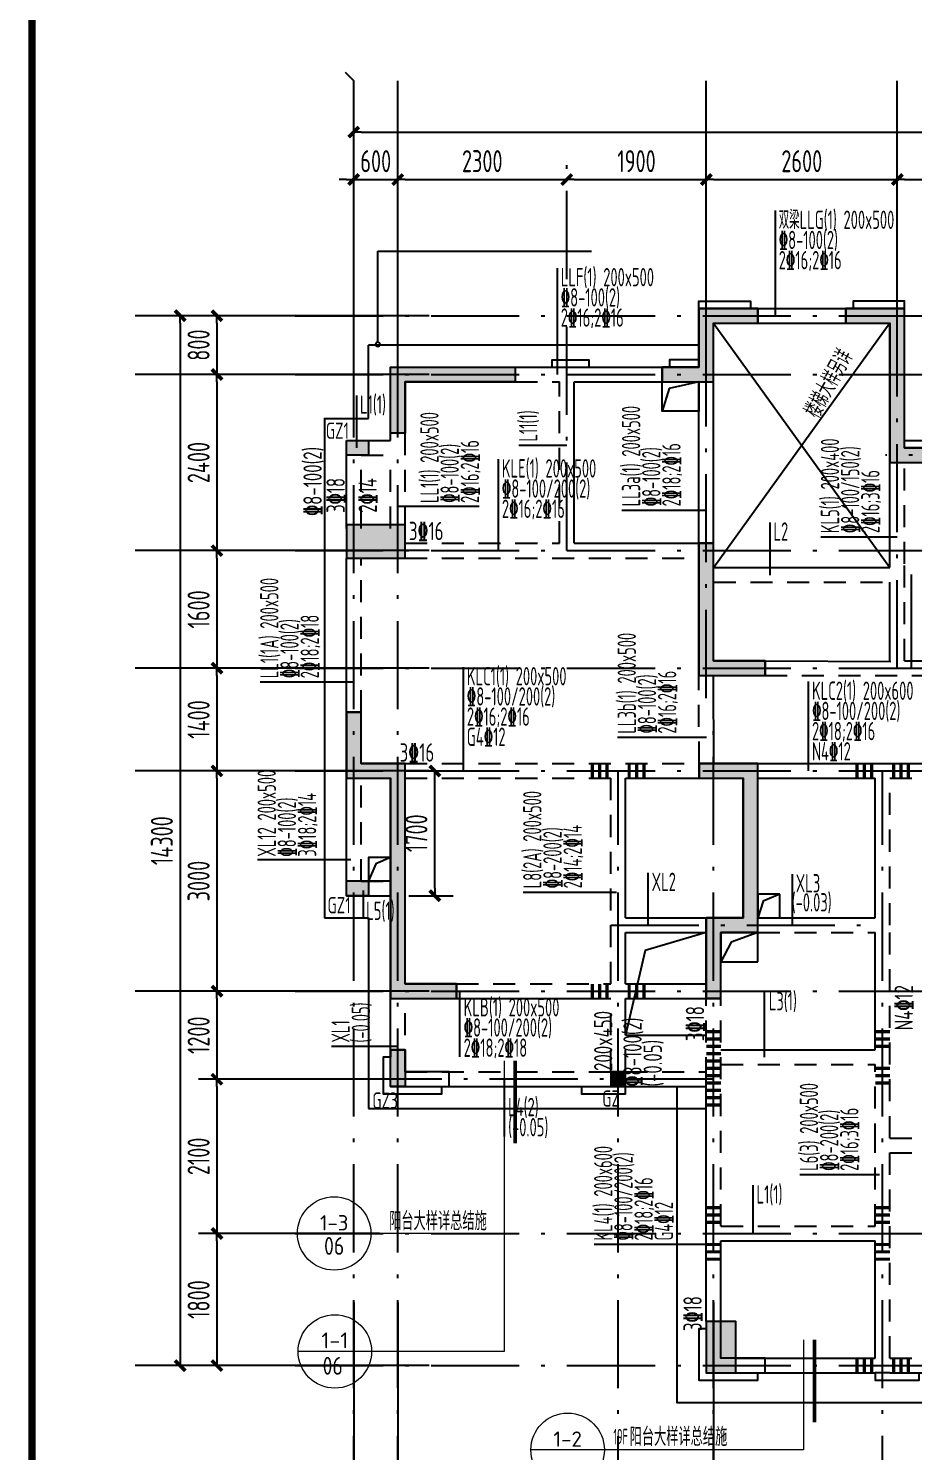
# Model space of a CAD drawing. Extents: x 580289 to 1106878, y -144605 to 78052.
# Drawn here: x 1025228 to 1037277, y -53278 to -33895 of the extents above; entities that cross this region are included whole.
import ezdxf
from ezdxf.enums import TextEntityAlignment as Align

# ---------------------------------------------------------------- set-up
doc = ezdxf.new("R2010")
doc.units = 0
doc.header["$LTSCALE"] = 100
doc.linetypes.add('2', pattern=[18.5, 12, -3, 0.5, -3])
doc.linetypes.add('3', pattern=[5, 3, -2])
doc.layers.get('0').update_dxf_attribs({"linetype": 'CONTINUOUS'})
doc.layers.get('Defpoints').update_dxf_attribs({"linetype": 'CONTINUOUS'})
for name, color, linetype in [('AXIS', 3, 'CONTINUOUS'), ('COLU', 7, 'CONTINUOUS'), ('DIM', 3, 'CONTINUOUS'), ('HATCH', 254, 'CONTINUOUS'), ('jiangcha', 5, 'CONTINUOUS'), ('k开洞', 255, 'CONTINUOUS'), ('T图框', 7, 'CONTINUOUS'), ('xj', 6, 'CONTINUOUS'), ('图框', 254, 'CONTINUOUS'), ('垂直标注', 2, 'CONTINUOUS'), ('构造柱', 7, 'CONTINUOUS'), ('梁', 4, 'CONTINUOUS'), ('梁原位标注', 7, 'CONTINUOUS'), ('梁虚线', 134, '3'), ('次梁箍筋', 1, 'CONTINUOUS'), ('水平标注', 2, 'CONTINUOUS'), ('洞口边线', 7, 'CONTINUOUS'), ('管道井', 3, 'CONTINUOUS'), ('网格', 253, '2'), ('零厚板', 7, 'CONTINUOUS')]:
    doc.layers.add(name, color=color, linetype=linetype)
doc.layers.add('DIM_IDEN', color=1, linetype='CONTINUOUS', lineweight=18)
doc.styles.add('_TCH_LABEL', font='tssdeng.shx', dxfattribs={"width": 0.7, "bigfont": 'tssdchn.shx'})
doc.styles.get("Standard").update_dxf_attribs({"font": 'tssdeng.shx', "width": 0.7, "bigfont": 'tssdchn.shx'})
doc.styles.add('TSSD_Dimension', font='Tssdeng.shx', dxfattribs={"width": 0.7, "bigfont": 'tssdchn.shx'})
doc.dimstyles.new('TSSD_100_100$0', dxfattribs={"dimtxt": 300, "dimasz": 100, "dimexe": 250, "dimexo": 250, "dimgap": 100, "dimtad": 1, "dimdec": 0, "dimzin": 0, "dimdsep": 46, "dimtxsty": 'TSSD_Dimension', "dimblk": '_TSDBK', "dimblk1": '_TSDBK', "dimblk2": '_TSDBK', "dimsah": 1, "dimcen": 0, "dimclrt": 7, "dimadec": 0, "dimazin": 0, "dimtfac": 1, "dimtdec": 0, "dimtix": 1, "dimtmove": 2, "dimatfit": 3, "dimldrblk": '_TSDBK', "dimfxl": 1, "dimtolj": 1, "dimtzin": 0, "dimarcsym": 0})

# ---------------------------------------------------------------- blocks, each defined once
blk = doc.blocks.new('A$C72C84CBD')
at = {"layer": '图框', "color": 0, "const_width": 100}
blk.add_lwpolyline([(2500, 1000), (83100, 1000), (83100, 58400), (2500, 58400)], close=True, dxfattribs=at)
blk = doc.blocks.new('图框')
at = {"layer": 'T图框', "color": 4}
blk.add_blockref('A$C72C84CBD', (602717, 102744), dxfattribs=at)
blk = doc.blocks.new('_TSDBK')
blk.add_line((-1, 0), (0, 0))
at = {"const_width": 0.5}
blk.add_lwpolyline([(-0.7, -0.7), (0.7, 0.7)], dxfattribs=at)
blk = doc.blocks.new('*D1918')
at = {"layer": 'Defpoints', "color": 0}
for p in [(-24700, 8155), (-24100, 8155), (-24100, 8155)]:
    blk.add_point(p, dxfattribs=at)
at = {"layer": 'DIM', "color": 0, "lineweight": -2}
for p, q in [((-24800, 8155), (-24900, 8155)), ((-24700, 8155), (-24100, 8155)), ((-24000, 8155), (-23900, 8155))]:
    blk.add_line(p, q, dxfattribs=at)
at = {"layer": 'DIM', "color": 0, "lineweight": -2, "xscale": 100, "yscale": 100, "zscale": 100}
blk.add_blockref('_TSDBK', (-24700, 8155), dxfattribs=at)
at = {"layer": 'DIM', "color": 0, "lineweight": -2, "xscale": 100, "yscale": 100, "zscale": 100, "rotation": 180}
blk.add_blockref('_TSDBK', (-24100, 8155), dxfattribs=at)
at = {"layer": 'DIM', "color": 7, "insert": (-24400, 8405), "char_height": 300, "attachment_point": 5, "style": 'TSSD_Dimension'}
blk.add_mtext('\\A1;600', dxfattribs=at)
blk = doc.blocks.new('*D1919')
at = {"layer": 'Defpoints', "color": 0}
for p in [(-24100, 8155), (-21800, 8155), (-21800, 8155)]:
    blk.add_point(p, dxfattribs=at)
at = {"layer": 'DIM', "color": 0, "lineweight": -2}
for p, q in [((-21800, 8405), (-21800, 8405)), ((-24000, 8155), (-21900, 8155))]:
    blk.add_line(p, q, dxfattribs=at)
at = {"layer": 'DIM', "color": 0, "lineweight": -2, "xscale": 100, "yscale": 100, "zscale": 100, "rotation": 180}
blk.add_blockref('_TSDBK', (-24100, 8155), dxfattribs=at)
at = {"layer": 'DIM', "color": 0, "lineweight": -2, "xscale": 100, "yscale": 100, "zscale": 100}
blk.add_blockref('_TSDBK', (-21800, 8155), dxfattribs=at)
at = {"layer": 'DIM', "color": 7, "insert": (-22950, 8405), "char_height": 300, "attachment_point": 5, "style": 'TSSD_Dimension'}
blk.add_mtext('\\A1;2300', dxfattribs=at)
blk = doc.blocks.new('*D1920')
at = {"layer": 'Defpoints', "color": 0}
for p in [(-21800, 8155), (-19900, 8155), (-19900, 8155)]:
    blk.add_point(p, dxfattribs=at)
at = {"layer": 'DIM', "color": 0, "lineweight": -2}
for p, q in [((-21700, 8155), (-20000, 8155)), ((-19900, 7905), (-19900, 7905))]:
    blk.add_line(p, q, dxfattribs=at)
at = {"layer": 'DIM', "color": 0, "lineweight": -2, "xscale": 100, "yscale": 100, "zscale": 100, "rotation": 180}
blk.add_blockref('_TSDBK', (-21800, 8155), dxfattribs=at)
at = {"layer": 'DIM', "color": 0, "lineweight": -2, "xscale": 100, "yscale": 100, "zscale": 100}
blk.add_blockref('_TSDBK', (-19900, 8155), dxfattribs=at)
at = {"layer": 'DIM', "color": 7, "insert": (-20850, 8405), "char_height": 300, "attachment_point": 5, "style": 'TSSD_Dimension'}
blk.add_mtext('\\A1;1900', dxfattribs=at)
blk = doc.blocks.new('*D1921')
at = {"layer": 'Defpoints', "color": 0}
for p in [(-19900, 8155), (-17300, 8155), (-17300, 8155)]:
    blk.add_point(p, dxfattribs=at)
at = {"layer": 'DIM', "color": 0, "lineweight": -2}
for p, q in [((-19800, 8155), (-17400, 8155)), ((-19900, 7905), (-19900, 7905)), ((-17300, 7905), (-17300, 7905))]:
    blk.add_line(p, q, dxfattribs=at)
at = {"layer": 'DIM', "color": 0, "lineweight": -2, "xscale": 100, "yscale": 100, "zscale": 100, "rotation": 180}
blk.add_blockref('_TSDBK', (-19900, 8155), dxfattribs=at)
at = {"layer": 'DIM', "color": 0, "lineweight": -2, "xscale": 100, "yscale": 100, "zscale": 100}
blk.add_blockref('_TSDBK', (-17300, 8155), dxfattribs=at)
at = {"layer": 'DIM', "color": 7, "insert": (-18600, 8405), "char_height": 300, "attachment_point": 5, "style": 'TSSD_Dimension'}
blk.add_mtext('\\A1;2600', dxfattribs=at)
blk = doc.blocks.new('*D1922')
at = {"layer": 'Defpoints', "color": 0}
for p in [(-17300, 8155), (-14500, 8155), (-14500, 8155)]:
    blk.add_point(p, dxfattribs=at)
at = {"layer": 'DIM', "color": 0, "lineweight": -2}
for p, q in [((-17200, 8155), (-14600, 8155)), ((-17300, 7905), (-17300, 7905)), ((-14500, 7905), (-14500, 7905))]:
    blk.add_line(p, q, dxfattribs=at)
at = {"layer": 'DIM', "color": 0, "lineweight": -2, "xscale": 100, "yscale": 100, "zscale": 100, "rotation": 180}
blk.add_blockref('_TSDBK', (-17300, 8155), dxfattribs=at)
at = {"layer": 'DIM', "color": 0, "lineweight": -2, "xscale": 100, "yscale": 100, "zscale": 100}
blk.add_blockref('_TSDBK', (-14500, 8155), dxfattribs=at)
at = {"layer": 'DIM', "color": 7, "insert": (-15900, 8405), "char_height": 300, "attachment_point": 5, "style": 'TSSD_Dimension'}
blk.add_mtext('\\A1;2800', dxfattribs=at)
blk = doc.blocks.new('*D1939')
at = {"layer": 'Defpoints', "color": 0}
for p in [(-24700, 8802), (24500, 8802), (24500, 8802)]:
    blk.add_point(p, dxfattribs=at)
at = {"layer": 'DIM', "color": 0, "lineweight": -2}
for p, q in [((-24600, 8802), (24400, 8802)), ((-24700, 8552), (-24700, 8552))]:
    blk.add_line(p, q, dxfattribs=at)
at = {"layer": 'DIM', "color": 0, "lineweight": -2, "xscale": 100, "yscale": 100, "zscale": 100, "rotation": 180}
blk.add_blockref('_TSDBK', (-24700, 8802), dxfattribs=at)
at = {"layer": 'DIM', "color": 0, "lineweight": -2, "xscale": 100, "yscale": 100, "zscale": 100}
blk.add_blockref('_TSDBK', (24500, 8802), dxfattribs=at)
at = {"layer": 'DIM', "color": 7, "insert": (-100, 9052), "char_height": 300, "attachment_point": 5, "style": 'TSSD_Dimension'}
blk.add_mtext('\\A1;49200', dxfattribs=at)
blk = doc.blocks.new('*D1940')
at = {"layer": 'Defpoints', "color": 0}
for p in [(-26562, 6300), (-26562, 5500), (-26562, 5500)]:
    blk.add_point(p, dxfattribs=at)
at = {"layer": 'DIM', "color": 0, "lineweight": -2}
blk.add_line((-26562, 6200), (-26562, 5600), dxfattribs=at)
at = {"layer": 'DIM', "color": 0, "lineweight": -2, "xscale": 100, "yscale": 100, "zscale": 100}
for p, rotation in [((-26562, 6300), 90), ((-26562, 5500), 270)]:
    blk.add_blockref('_TSDBK', p, dxfattribs=dict(at, rotation=rotation))
at = {"layer": 'DIM', "color": 7, "insert": (-26812, 5900), "char_height": 300, "attachment_point": 5, "rotation": 90, "style": 'TSSD_Dimension'}
blk.add_mtext('\\A1;800', dxfattribs=at)
blk = doc.blocks.new('*D1941')
at = {"layer": 'Defpoints', "color": 0}
for p in [(-26562, 5500), (-26562, 3100), (-26562, 3100)]:
    blk.add_point(p, dxfattribs=at)
at = {"layer": 'DIM', "color": 0, "lineweight": -2}
for p, q in [((-26562, 5400), (-26562, 3200)), ((-26312, 3100), (-26312, 3100))]:
    blk.add_line(p, q, dxfattribs=at)
at = {"layer": 'DIM', "color": 0, "lineweight": -2, "xscale": 100, "yscale": 100, "zscale": 100}
for p, rotation in [((-26562, 5500), 90), ((-26562, 3100), 270)]:
    blk.add_blockref('_TSDBK', p, dxfattribs=dict(at, rotation=rotation))
at = {"layer": 'DIM', "color": 7, "insert": (-26812, 4300), "char_height": 300, "attachment_point": 5, "rotation": 90, "style": 'TSSD_Dimension'}
blk.add_mtext('\\A1;2400', dxfattribs=at)
blk = doc.blocks.new('*D1942')
at = {"layer": 'Defpoints', "color": 0}
for p in [(-26562, 3100), (-26562, 1500), (-26562, 1500)]:
    blk.add_point(p, dxfattribs=at)
at = {"layer": 'DIM', "color": 0, "lineweight": -2}
for p, q in [((-26562, 3000), (-26562, 1600)), ((-26312, 3100), (-26312, 3100)), ((-26312, 1500), (-26312, 1500))]:
    blk.add_line(p, q, dxfattribs=at)
at = {"layer": 'DIM', "color": 0, "lineweight": -2, "xscale": 100, "yscale": 100, "zscale": 100}
for p, rotation in [((-26562, 3100), 90), ((-26562, 1500), 270)]:
    blk.add_blockref('_TSDBK', p, dxfattribs=dict(at, rotation=rotation))
at = {"layer": 'DIM', "color": 7, "insert": (-26812, 2300), "char_height": 300, "attachment_point": 5, "rotation": 90, "style": 'TSSD_Dimension'}
blk.add_mtext('\\A1;1600', dxfattribs=at)
blk = doc.blocks.new('*D1943')
at = {"layer": 'Defpoints', "color": 0}
for p in [(-26562, 1500), (-26562, 100), (-26562, 100)]:
    blk.add_point(p, dxfattribs=at)
at = {"layer": 'DIM', "color": 0, "lineweight": -2}
for p, q in [((-26562, 1400), (-26562, 200)), ((-26312, 1500), (-26312, 1500)), ((-26312, 100), (-26312, 100))]:
    blk.add_line(p, q, dxfattribs=at)
at = {"layer": 'DIM', "color": 0, "lineweight": -2, "xscale": 100, "yscale": 100, "zscale": 100}
for p, rotation in [((-26562, 1500), 90), ((-26562, 100), 270)]:
    blk.add_blockref('_TSDBK', p, dxfattribs=dict(at, rotation=rotation))
at = {"layer": 'DIM', "color": 7, "insert": (-26812, 800), "char_height": 300, "attachment_point": 5, "rotation": 90, "style": 'TSSD_Dimension'}
blk.add_mtext('\\A1;1400', dxfattribs=at)
blk = doc.blocks.new('*D1944')
at = {"layer": 'Defpoints', "color": 0}
for p in [(-26562, 100), (-26562, -2900), (-26562, -2900)]:
    blk.add_point(p, dxfattribs=at)
at = {"layer": 'DIM', "color": 0, "lineweight": -2}
for p, q in [((-26562, 0), (-26562, -2800)), ((-26312, 100), (-26312, 100)), ((-26312, -2900), (-26312, -2900))]:
    blk.add_line(p, q, dxfattribs=at)
at = {"layer": 'DIM', "color": 0, "lineweight": -2, "xscale": 100, "yscale": 100, "zscale": 100}
for p, rotation in [((-26562, 100), 90), ((-26562, -2900), 270)]:
    blk.add_blockref('_TSDBK', p, dxfattribs=dict(at, rotation=rotation))
at = {"layer": 'DIM', "color": 7, "insert": (-26812, -1400), "char_height": 300, "attachment_point": 5, "rotation": 90, "style": 'TSSD_Dimension'}
blk.add_mtext('\\A1;3000', dxfattribs=at)
blk = doc.blocks.new('*D1945')
at = {"layer": 'Defpoints', "color": 0}
for p in [(-25498, -6200), (-26562, -8000), (-25498, -8000)]:
    blk.add_point(p, dxfattribs=at)
at = {"layer": 'DIM', "color": 0, "lineweight": -2}
for p, q in [((-25748, -6200), (-26812, -6200)), ((-26562, -6300), (-26562, -7900)), ((-25748, -8000), (-26812, -8000))]:
    blk.add_line(p, q, dxfattribs=at)
at = {"layer": 'DIM', "color": 0, "lineweight": -2, "xscale": 100, "yscale": 100, "zscale": 100}
for p, rotation in [((-26562, -6200), 90), ((-26562, -8000), 270)]:
    blk.add_blockref('_TSDBK', p, dxfattribs=dict(at, rotation=rotation))
at = {"layer": 'DIM', "color": 7, "insert": (-26812, -7100), "char_height": 300, "attachment_point": 5, "rotation": 90, "style": 'TSSD_Dimension'}
blk.add_mtext('\\A1;1800', dxfattribs=at)
blk = doc.blocks.new('*D1946')
at = {"layer": 'Defpoints', "color": 0}
for p in [(-27062, 6300), (-27062, -8000), (-27062, -8000)]:
    blk.add_point(p, dxfattribs=at)
at = {"layer": 'DIM', "color": 0, "lineweight": -2}
for p, q in [((-27312, 6300), (-27312, 6300)), ((-27062, 6200), (-27062, -7900))]:
    blk.add_line(p, q, dxfattribs=at)
at = {"layer": 'DIM', "color": 0, "lineweight": -2, "xscale": 100, "yscale": 100, "zscale": 100}
for p, rotation in [((-27062, 6300), 90), ((-27062, -8000), 270)]:
    blk.add_blockref('_TSDBK', p, dxfattribs=dict(at, rotation=rotation))
at = {"layer": 'DIM', "color": 7, "insert": (-27312, -850), "char_height": 300, "attachment_point": 5, "rotation": 90, "style": 'TSSD_Dimension'}
blk.add_mtext('\\A1;14300', dxfattribs=at)
blk = doc.blocks.new('*D1979')
at = {"layer": 'Defpoints', "color": 0}
for p in [(-24200, -2900), (-26562, -4100), (-24200, -4100)]:
    blk.add_point(p, dxfattribs=at)
at = {"layer": 'DIM', "color": 0, "lineweight": -2}
for p, q in [((-24450, -2900), (-26812, -2900)), ((-26562, -3000), (-26562, -4000)), ((-24450, -4100), (-26812, -4100))]:
    blk.add_line(p, q, dxfattribs=at)
at = {"layer": 'DIM', "color": 0, "lineweight": -2, "xscale": 100, "yscale": 100, "zscale": 100}
for p, rotation in [((-26562, -2900), 90), ((-26562, -4100), 270)]:
    blk.add_blockref('_TSDBK', p, dxfattribs=dict(at, rotation=rotation))
at = {"layer": 'DIM', "color": 7, "insert": (-26812, -3500), "char_height": 300, "attachment_point": 5, "rotation": 90, "style": 'TSSD_Dimension'}
blk.add_mtext('\\A1;1200', dxfattribs=at)
blk = doc.blocks.new('*D1980')
at = {"layer": 'Defpoints', "color": 0}
for p in [(-24200, -4100), (-26562, -6200), (-24100, -6200)]:
    blk.add_point(p, dxfattribs=at)
at = {"layer": 'DIM', "color": 0, "lineweight": -2}
for p, q in [((-24450, -4100), (-26812, -4100)), ((-26562, -4200), (-26562, -6100)), ((-24350, -6200), (-26812, -6200))]:
    blk.add_line(p, q, dxfattribs=at)
at = {"layer": 'DIM', "color": 0, "lineweight": -2, "xscale": 100, "yscale": 100, "zscale": 100}
for p, rotation in [((-26562, -4100), 90), ((-26562, -6200), 270)]:
    blk.add_blockref('_TSDBK', p, dxfattribs=dict(at, rotation=rotation))
at = {"layer": 'DIM', "color": 7, "insert": (-26812, -5150), "char_height": 300, "attachment_point": 5, "rotation": 90, "style": 'TSSD_Dimension'}
blk.add_mtext('\\A1;2100', dxfattribs=at)
blk = doc.blocks.new('*D1088')
at = {"layer": 'Defpoints', "color": 0}
for p in [(1030121, -44008), (1030760, -44008), (1030156, -45707)]:
    blk.add_point(p, dxfattribs=at)
at = {"layer": 'DIM', "color": 0, "lineweight": -2}
for p, q in [((1030371, -44008), (1031010, -44008)), ((1030760, -45607), (1030760, -44108)), ((1030406, -45707), (1031010, -45707))]:
    blk.add_line(p, q, dxfattribs=at)
at = {"layer": 'DIM', "color": 0, "lineweight": -2, "xscale": 100, "yscale": 100, "zscale": 100}
for p, rotation in [((1030760, -44008), 90), ((1030760, -45707), 270)]:
    blk.add_blockref('_TSDBK', p, dxfattribs=dict(at, rotation=rotation))
at = {"layer": 'DIM', "color": 7, "insert": (1030510, -44857), "char_height": 300, "attachment_point": 5, "rotation": 90, "style": 'TSSD_Dimension'}
blk.add_mtext('\\A1;1700', dxfattribs=at)
blk = doc.blocks.new('biaozhun')
at = {"layer": 'HATCH'}
h = blk.add_hatch(color=256, dxfattribs=at)
h.paths.add_polyline_path([(-19500, -8100), (-19500, -7400), (-19900, -7400), (-19900, -8100)])
h.paths.add_polyline_path([(-24000, 3000), (-24000, 3450), (-24800, 3450), (-24800, 3000)])
h.paths.add_polyline_path([(-20500, 5400), (-20500, 5600), (-20000, 5600), (-20000, 6400), (-19200, 6400), (-19200, 6200), (-19800, 6200), (-19800, 5400)])
h.paths.add_polyline_path([(-24000, 4700), (-24200, 4700), (-24200, 5600), (-22500, 5600), (-22500, 5400), (-24000, 5400)])
h.paths.add_polyline_path([(-19700, -3000), (-19900, -3000), (-19900, -1900), (-19400, -1900), (-19400, 0), (-19999.3, 0), (-19999.3, 200), (-19200, 200), (-19200, -2100), (-19700, -2100)])
h.paths.add_polyline_path([(-24200, -3000), (-24200, 0), (-24800, 0), (-24800, 900), (-24600, 900), (-24600, 200), (-24000, 200), (-24000, -2800), (-23300, -2800), (-23300, -3000)])
h.paths.add_polyline_path([(-20000, 3200), (-19800, 3200), (-19800, 1600), (-19100, 1600), (-19100, 1400), (-20000, 1400)])
edge = h.paths.add_edge_path()
edge.add_line((-18000, 6200), (-18000, 6400))
edge.add_line((-18000, 6400), (-17200, 6400))
edge.add_line((-18000, 6200), (-17400, 6200))
h = blk.add_hatch(color=256, dxfattribs=at)
h.paths.add_polyline_path([(19300, -8100), (19300, -7400), (19700, -7400), (19700, -8100)])
h.paths.add_polyline_path([(23800, 3000), (23800, 3450), (24600, 3450), (24600, 3000)])
h.paths.add_polyline_path([(-1550, 200), (-1550, 0), (-1450, 0), (-200, 0), (-200, -2300), (0, -2300), (0, 0), (1350, 0), (1350, 200)])
h.paths.add_polyline_path([(20300, 5400), (20300, 5600), (19800, 5600), (19800, 6400), (19000, 6400), (19000, 6200), (19600, 6200), (19600, 5400)])
h.paths.add_polyline_path([(23800, 4700), (24000, 4700), (24000, 5600), (22300, 5600), (22300, 5400), (23800, 5400)])
h.paths.add_polyline_path([(19500, -3000), (19700, -3000), (19700, -1900), (19200, -1900), (19200, 0), (19799.3, 0), (19799.3, 200), (19000, 200), (19000, -2100), (19500, -2100)])
h.paths.add_polyline_path([(24000, -3000), (24000, 0), (24600, 0), (24600, 900), (24400, 900), (24400, 200), (23800, 200), (23800, -2800), (23100, -2800), (23100, -3000)])
h.paths.add_polyline_path([(19800, 3200), (19600, 3200), (19600, 1600), (18900, 1600), (18900, 1400), (19800, 1400)])
h.paths.add_polyline_path([(14200, -2300), (14400, -2300), (14400, 0), (14900, 0), (14900, 200), (14200, 200), (13700, 200), (13700, 0), (14200, 0)])
h.paths.add_polyline_path([(17800, 6200), (17800, 6400), (17000, 6400), (17000, 4500), (16600, 4500), (16600, 4300), (17200, 4300), (17200, 6200)])
h.paths.add_polyline_path([(14400, 1600), (14400, 4300), (15300, 4300), (15300, 4500), (14200, 4500), (14200, 1400), (15300, 1400), (15300, 1600)])
h.paths.add_polyline_path([(10000, -8100), (10000, -7900), (9600, -7900), (9600, -4900), (9400, -4900), (9400, -7900), (9000, -7900), (9000, -8100), (9600, -8100)])
h.paths.add_polyline_path([(10100, 0), (10100, 200), (9400, 200), (8900, 200), (8900, 0), (9400, 0), (9400, -2300), (9600, -2300), (9600, 0)])
h.paths.add_polyline_path([(4600, -2300), (4800, -2300), (4800, 0), (5300, 0), (5300, 200), (4600, 200), (4100, 200), (4100, 0), (4600, 0)])
h.paths.add_polyline_path([(1250, 200), (-200, 200), (-1450, 200), (0, 200)], flags=0)
h.paths.add_polyline_path([(-200, -2300), (0, -2300)], flags=17)
h.paths.add_polyline_path([(-1450, 0), (-200, 0)], flags=0)
h.paths.add_polyline_path([(-200, -2300), (-200, 0)], flags=17)
h.paths.add_polyline_path([(0, -2300), (0, 0)], flags=17)
h.paths.add_polyline_path([(1250, 0), (0, 0)], flags=0)
h.paths.add_polyline_path([(-4800, -2300), (-5000, -2300), (-5000, 0), (-5500, 0), (-5500, 200), (-4800, 200), (-4300, 200), (-4300, 0), (-4800, 0)])
h.paths.add_polyline_path([(-14400, -2300), (-14600, -2300), (-14600, 0), (-15100, 0), (-15100, 200), (-14400, 200), (-13900, 200), (-13900, 0), (-14400, 0)])
h.paths.add_polyline_path([(-10300, 0), (-10300, 200), (-9600, 200), (-9100, 200), (-9100, 0), (-9600, 0), (-9600, -2300), (-9800, -2300), (-9800, 0)])
h.paths.add_polyline_path([(-10200, -8100), (-10200, -7900), (-9800, -7900), (-9800, -4900), (-9600, -4900), (-9600, -7900), (-9200, -7900), (-9200, -8100), (-9800, -8100)])
h.paths.add_polyline_path([(-18000, 6200), (-18000, 6400), (-17200, 6400), (-17200, 4500), (-16800, 4500), (-16800, 4300), (-17400, 4300), (-17400, 6200)])
h.paths.add_polyline_path([(-14600, 1600), (-14600, 4300), (-15500, 4300), (-15500, 4500), (-14400, 4500), (-14400, 1400), (-15500, 1400), (-15500, 1600)])
edge = h.paths.add_edge_path(flags=16)
edge.add_line((1350, 0), (1350, 200))
edge.add_line((-1550, 200), (-1550, 0))
at = {"layer": 'AXIS'}
for p, q in [((-24817.2, 9617.2), (-24700, 9500)), ((-24700, 5500), (-24700, 9500)), ((-24100, 5500), (-24100, 9500)), ((-19900, 5500), (-19900, 9500)), ((-17300, 5500), (-17300, 9500)), ((-23674.2, 6300), (-27674.2, 6300)), ((-23674.2, 5500), (-27674.2, 5500)), ((-23674.2, 3100), (-27674.2, 3100)), ((-23674.2, 1500), (-27674.2, 1500)), ((-23674.2, 100), (-27674.2, 100)), ((-23674.2, -2900), (-27674.2, -2900)), ((-24700, -7138.2), (-24700, -11138.2)), ((-24100, -7138.2), (-24100, -11138.2)), ((-19800, -7138.2), (-19800, -11138.2)), ((-23674.2, -8000), (-27674.2, -8000))]:
    blk.add_line(p, q, dxfattribs=at)
at = {"layer": 'COLU'}
for points in [[(-19200, 6400), (-20000, 6400), (-20000, 5600), (-20500, 5600), (-20500, 5400), (-19800, 5400), (-19800, 6200), (-19200, 6200), (-19200, 6400)], [(-20000, 6400), (-19200, 6400)], [(-20000, 5600), (-20000, 6400)], [(-19200, 6400), (-19200, 6200)], [(-18000, 6400), (-17200, 6400)], [(-18000, 6200), (-18000, 6400)], [(-18000, 6400), (-18000, 6200), (-17400, 6200), (-17400, 4300), (-16800, 4300), (-16800, 4500), (-17200, 4500), (-17200, 6400), (-18000, 6400)], [(-17200, 4500), (-17200, 6400)], [(-19800, 6200), (-19200, 6200)], [(-19800, 5400), (-19800, 6200)], [(-18000, 6200), (-17400, 6200)], [(-17400, 4300), (-17400, 6200)], [(-24200, 5600), (-22500, 5600)], [(-24200, 4700), (-24200, 5600)], [(-22500, 5600), (-22500, 5400), (-24000, 5400), (-24000, 4700), (-24200, 4700), (-24200, 5600), (-22500, 5600)], [(-22500, 5600), (-22500, 5400)], [(-20500, 5600), (-20000, 5600)], [(-20500, 5400), (-20500, 5600)], [(-24000, 5400), (-22500, 5400)], [(-24000, 4700), (-24000, 5400)], [(-20500, 5400), (-19800, 5400)], [(-24000, 4700), (-24200, 4700)], [(-17200, 4500), (-16800, 4500)], [(-17400, 4300), (-16800, 4300)], [(-24000, 3450), (-24800, 3450), (-24800, 3000), (-24000, 3000), (-24000, 3450)], [(-20000, 1400), (-20000, 3200)], [(-20000, 3200), (-19800, 3200)], [(-19800, 1600), (-19800, 3200)], [(-19800, 1600), (-19100, 1600)], [(-19100, 1600), (-19100, 1400)], [(-20000, 1400), (-19100, 1400)], [(-24800, 0), (-24800, 900)], [(-24800, 900), (-24600, 900)], [(-24800, 900), (-24800, 0), (-24200, 0), (-24200, -3000), (-23300, -3000), (-23300, -2800), (-24000, -2800), (-24000, 200), (-24600, 200), (-24600, 900), (-24800, 900)], [(-24600, 200), (-24600, 900)], [(-24600, 200), (-24000, 200)], [(-24000, -2800), (-24000, 200)], [(-19999.3, 200), (-19200, 200)], [(-19999.3, 0), (-19999.3, 200)], [(-19999.3, 200), (-19999.3, 0), (-19400, 0), (-19400, -1900), (-19900, -1900), (-19900, -3000), (-19700, -3000), (-19700, -2100), (-19200, -2100), (-19200, 200), (-19999.3, 200)], [(-19200, -2100), (-19200, 200)], [(-24800, 0), (-24200, 0)], [(-24200, -3000), (-24200, 0)], [(-19999.3, 0), (-19400, 0)], [(-19400, -1900), (-19400, 0)], [(-19900, -1900), (-19400, -1900)], [(-19900, -3000), (-19900, -1900)], [(-19700, -2100), (-19200, -2100)], [(-19700, -3000), (-19700, -2100)], [(-24000, -2800), (-23300, -2800)], [(-23300, -2800), (-23300, -3000)], [(-24200, -3000), (-23300, -3000)], [(-19700, -3000), (-19900, -3000)], [(-19900, -7400), (-19900, -8100), (-19500, -8100), (-19500, -7400), (-19900, -7400)]]:
    blk.add_lwpolyline(points, dxfattribs=at)
for points in [[(-24000, 3000), (-24000, 3450), (-24800, 3450), (-24800, 3000)], [(-20000, 3200), (-20000, 1400), (-19100, 1400), (-19100, 1600), (-19800, 1600), (-19800, 3200), (-20000, 3200)], [(-19500, -8100), (-19500, -7400), (-19900, -7400), (-19900, -8100)]]:
    blk.add_lwpolyline(points, close=True, dxfattribs=at)
at = {"layer": '梁'}
for p, q in [((-19200, 6400), (-18000, 6400)), ((-19200, 6200), (-18000, 6200)), ((-22500, 5600), (-20500, 5600)), ((-21700, 3200), (-21700, 5400)), ((-21700, 5400), (-20500, 5400)), ((-20000, 3200), (-20000, 5100)), ((-19800, 3200), (-19800, 5100)), ((-24200, 4600), (-24200, 4700)), ((-24800, 4600), (-24200, 4600)), ((-24800, 3400), (-24800, 4600)), ((-17400, 2871.1), (-17400, 4300)), ((-21700, 3200), (-20000, 3200)), ((-24800, 900), (-24800, 3000)), ((-19800, 2871.1), (-17400, 2871.1)), ((-17400, 1600), (-17400, 2671.1)), ((-19100, 1600), (-17388.5, 1592.6)), ((-19799.3, 200), (-19799.9, 1400)), ((-19200, 200), (-17500, 200)), ((-17500, 200), (-15100, 200)), ((-24800, -1600), (-24800, 0)), ((-21000, -1900), (-21000, 0)), ((-21000, 0), (-19999.3, 0)), ((-19200, 0), (-17600, 0)), ((-17600, -1900), (-17600, 0)), ((-24800, -1600), (-24200, -1600)), ((-21000, -1900), (-19900, -1900)), ((-19200, -1900), (-17600, -1900)), ((-21000, -2100), (-19900, -2100)), ((-21000, -2800), (-21000, -2100)), ((-17600, -3700), (-17600, -2100)), ((-21000, -2800), (-19900, -2800)), ((-24200, -4200), (-24200, -3000)), ((-23300, -3000), (-21200, -3000)), ((-21000, -3500), (-21000, -3000)), ((-21000, -3000), (-19900, -3000)), ((-21000, -3500), (-19900, -3500)), ((-19700, -3700), (-17600, -3700)), ((-24200, -4200), (-21100, -4200)), ((-21100, -4200), (-19900, -4200)), ((-19900, -7400), (-19900, -4100)), ((-19700, -6300), (-17600, -6300)), ((-19700, -7400), (-19700, -6300)), ((-17600, -7900), (-17600, -6300)), ((-19500, -7900), (-17600, -7900)), ((-19500, -8100), (-17600, -8100)), ((-17400, -8100), (-17600, -8100)), ((-17400, -8100), (-15250, -8100))]:
    blk.add_line(p, q, dxfattribs=at)
at = {"layer": '梁虚线'}
for p, q in [((-22500, 5400), (-21900, 5400)), ((-21900, 3200), (-21900, 5400)), ((-20000, 5100), (-20000, 5400)), ((-19800, 5100), (-19800, 5400)), ((-24000, 4500), (-24000, 4700)), ((-24000, 3400), (-24000, 4500)), ((-24600, 4400), (-24200, 4400)), ((-24600, 3400), (-24600, 4400)), ((-24200, 3400), (-24200, 4400)), ((-17200, 2920), (-17200, 4300)), ((-24000, 3200), (-21900, 3200)), ((-24600, 900), (-24600, 3000)), ((-24000, 3000), (-20000, 3000)), ((-17200, 1600), (-17200, 2920)), ((-19800, 2671.1), (-17400, 2671.1)), ((-17200, 1600), (-15500, 1600)), ((-19999.3, 200), (-19999.9, 1400)), ((-19100, 1400), (-15500, 1400)), ((-24000, 200), (-19999.3, 200)), ((-24600, -1400), (-24600, 0)), ((-24000, 0), (-21200, 0)), ((-21200, -2800), (-21200, 0)), ((-17400, 0), (-15100, 0)), ((-17400, -2000), (-17400, 0)), ((-24600, -1400), (-24200, -1400)), ((-19200, -2100), (-17600, -2100)), ((-17400, -4900), (-17400, -2000)), ((-23300, -2800), (-21200, -2800)), ((-24000, -4000), (-24000, -3000)), ((-21200, -4000), (-21200, -3000)), ((-19900, -4100), (-19900, -3000)), ((-19700, -4100), (-19700, -3000)), ((-21000, -4000), (-21000, -3500)), ((-24000, -4000), (-21200, -4000)), ((-21000, -4000), (-19900, -4000)), ((-19700, -3900), (-17600, -3900)), ((-17600, -5000), (-17600, -3900)), ((-19700, -6100), (-19700, -4100)), ((-17600, -6100), (-17600, -5000)), ((-17400, -4900), (-14600, -4900)), ((-17400, -5100), (-14600, -5100)), ((-17400, -7900), (-17400, -5100)), ((-19700, -6100), (-17600, -6100)), ((-17400, -7900), (-15100, -7900))]:
    blk.add_line(p, q, dxfattribs=at)
at = {"layer": '次梁箍筋', "const_width": 44.9}
for points in [[(-21450, 200), (-21450, 0)], [(-21350, 200), (-21350, 0)], [(-21250, 200), (-21250, 0)], [(-20950, 200), (-20950, 0)], [(-20850, 200), (-20850, 0)], [(-20750, 200), (-20750, 0)], [(-17850, 200), (-17850, 0)], [(-17750, 200), (-17750, 0)], [(-17650, 200), (-17650, 0)], [(-17350, 200), (-17350, 0)], [(-17250, 200), (-17250, 0)], [(-17150, 200), (-17150, 0)], [(-21450, -2800), (-21450, -3000)], [(-21350, -2800), (-21350, -3000)], [(-21250, -2800), (-21250, -3000)], [(-20950, -2800), (-20950, -3000)], [(-20850, -2800), (-20850, -3000)], [(-20750, -2800), (-20750, -3000)], [(-19900, -3450), (-19700, -3450)], [(-17600, -3450), (-17400, -3450)], [(-19900, -3550), (-19700, -3550)], [(-19900, -3650), (-19700, -3650)], [(-17600, -3550), (-17400, -3550)], [(-17600, -3650), (-17400, -3650)], [(-19900, -3750), (-19700, -3750)], [(-19900, -3850), (-19700, -3850)], [(-19900, -3950), (-19700, -3950)], [(-19900, -3950), (-19700, -3950)], [(-19900, -4050), (-19700, -4050)], [(-17600, -3950), (-17400, -3950)], [(-17600, -4050), (-17400, -4050)], [(-19900, -4150), (-19700, -4150)], [(-19900, -4250), (-19700, -4250)], [(-17600, -4150), (-17400, -4150)], [(-19900, -4350), (-19700, -4350)], [(-19900, -4450), (-19700, -4450)], [(-19900, -5850), (-19700, -5850)], [(-19900, -5950), (-19700, -5950)], [(-17600, -5850), (-17400, -5850)], [(-17600, -5950), (-17400, -5950)], [(-19900, -6050), (-19700, -6050)], [(-17600, -6050), (-17400, -6050)], [(-19900, -6350), (-19700, -6350)], [(-17600, -6350), (-17400, -6350)], [(-19900, -6450), (-19700, -6450)], [(-19900, -6550), (-19700, -6550)], [(-17600, -6450), (-17400, -6450)], [(-17600, -6550), (-17400, -6550)], [(-17850, -7900), (-17850, -8100)], [(-17750, -7900), (-17750, -8100)], [(-17650, -7900), (-17650, -8100)], [(-17350, -7900), (-17350, -8100)], [(-17250, -7900), (-17250, -8100)], [(-17150, -7900), (-17150, -8100)]]:
    blk.add_lwpolyline(points, dxfattribs=at)
at = {"layer": '洞口边线'}
blk.add_lwpolyline([(-19900, -2100), (-20734.3, -2346.6), (-21000, -3500)], dxfattribs=at)
at = {"layer": '网格'}
for p, q in [((-24700, -10158), (-24700, 8494.5)), ((-24100, -10158), (-24100, 8494.5)), ((-21800, 3100), (-21800, 8494.5)), ((-19900, 1093.1), (-19900, 8494.5)), ((-17300, 1500), (-17300, 8494.5)), ((-25497.6, 6300), (25297.6, 6300)), ((-25497.6, 5500), (25297.6, 5500)), ((-13742.1, 4400), (-17461.8, 4400)), ((-25497.6, 3100), (25297.6, 3100)), ((-25497.6, 1501.3), (25297.6, 1500)), ((-19800, -10158), (-19800, 1401.3)), ((-25497.6, 100), (25297.6, 100)), ((-21100, -10158), (-21100, 100)), ((-17500, -10158), (-17500, 100)), ((-21200, -2000), (-17500, -2000)), ((-25497.6, -2900), (25297.6, -2900)), ((-19800, -4099.7), (-25797.6, -4099.7)), ((-25497.6, -6200), (25297.6, -6200)), ((-25497.6, -8000), (25297.6, -8000))]:
    blk.add_line(p, q, dxfattribs=at)
at = {"layer": '零厚板'}
for p, q in [((-19800, 6200), (-17400, 2871.1)), ((-17400, 6200), (-19795.9, 2871.1))]:
    blk.add_line(p, q, dxfattribs=at)
at = {"layer": 'k开洞', "width": 0.7}
blk.add_text('楼梯大样另详', height=250, rotation=61.26174, dxfattribs=at).set_placement((-18364.7, 4881.1))
at = {"layer": 'DIM'}
for base, p1, p2, picture, middle in [((24500, 8801.9), (-24700, 8801.9), (24500, 8801.9), '*D1939', (-100, 9051.9)), ((-24100, 8155.3), (-24700, 8155.3), (-24100, 8155.3), '*D1918', (-24400, 8405.3)), ((-21800, 8155.3), (-24100, 8155.3), (-21800, 8155.3), '*D1919', (-22950, 8405.3)), ((-19900, 8155.3), (-21800, 8155.3), (-19900, 8155.3), '*D1920', (-20850, 8405.3)), ((-17300, 8155.3), (-19900, 8155.3), (-17300, 8155.3), '*D1921', (-18600, 8405.3)), ((-14500, 8155.3), (-17300, 8155.3), (-14500, 8155.3), '*D1922', (-15900, 8405.3))]:
    dim = blk.add_linear_dim(base=base, p1=p1, p2=p2, dimstyle='TSSD_100_100$0', dxfattribs=at)
    dim.commit()
    dim.dimension.update_dxf_attribs({"geometry": picture, "text_midpoint": middle})
for base, p1, p2, picture, middle in [((-27062.2, -8000), (-27062.2, 6300), (-27062.2, -8000), '*D1946', (-27312.2, -850)), ((-26562.1, 5500), (-26562.1, 6300), (-26562.1, 5500), '*D1940', (-26812.1, 5900)), ((-26562.1, 3100), (-26562.1, 5500), (-26562.1, 3100), '*D1941', (-26812.1, 4300)), ((-26562.1, 1500), (-26562.1, 3100), (-26562.1, 1500), '*D1942', (-26812.1, 2300)), ((-26562.1, 100), (-26562.1, 1500), (-26562.1, 100), '*D1943', (-26812.1, 800)), ((-26562.1, -2900), (-26562.1, 100), (-26562.1, -2900), '*D1944', (-26812.1, -1400)), ((-26562.1, -4099.7), (-24200, -2900), (-24200, -4099.7), '*D1979', (-26812.1, -3499.8)), ((-26562.1, -6200), (-24200, -4099.7), (-24100, -6200), '*D1980', (-26812.1, -5149.8)), ((-26562.1, -8000), (-25497.6, -6200), (-25497.6, -8000), '*D1945', (-26812.1, -7100))]:
    dim = blk.add_linear_dim(base=base, p1=p1, p2=p2, angle=90, dimstyle='TSSD_100_100$0', dxfattribs=at)
    dim.commit()
    dim.dimension.update_dxf_attribs({"geometry": picture, "text_midpoint": middle})

msp = doc.modelspace()

# ---------------------------------------------------------------- hatches: boundary and pattern name
at = {"layer": 'HATCH'}
for points in [[(1029856, -39709.2), (1029856, -39507.9), (1029556, -39507.9), (1029556, -39709.2)], [(1029856, -45707.9), (1029856, -45506.6), (1029556, -45506.6), (1029556, -45707.9)], [(1033356, -48107.9), (1033156, -48107.9), (1033156, -48307.9), (1033356, -48307.9)]]:
    msp.add_hatch(color=256, dxfattribs=at).paths.add_polyline_path(points)
h = msp.add_hatch(color=256, dxfattribs=at)
h.paths.add_polyline_path([(1030256, -48206.6), (1030356, -48206.6), (1030356, -47907.9), (1030356, -47907.9), (1030356, -47807.9), (1030256, -47807.9)])
h.paths.add_polyline_path([(1030256, -47807.9), (1030156, -47807.9), (1030156, -48107.9), (1030156, -48107.9), (1030156, -48206.6), (1030256, -48206.6)])
h.paths.add_polyline_path([(1030156, -48206.6), (1030156, -48307.9), (1030256, -48307.9), (1030256, -48206.6)])
h.paths.add_polyline_path([(1030256, -48206.6), (1030256, -48307.9), (1030356, -48307.9), (1030356, -48206.6)])

# ---------------------------------------------------------------- linework, layer by layer
at = {"layer": 'DIM_IDEN', "color": 3}
for p, q in [((1031706, -47956.2), (1031706, -51915.1)), ((1029889.6, -50307.9), (1028889.6, -50307.9)), ((1031706, -50307.9), (1028994.4, -50307.9)), ((1029899, -51915.1), (1028899, -51915.1)), ((1031706, -51915.1), (1029899, -51915.1)), ((1035779.8, -51756.2), (1035779.9, -53253.8)), ((1033068.3, -53253.8), (1032068.3, -53253.8)), ((1035779.9, -53253.8), (1033068.3, -53253.8))]:
    msp.add_line(p, q, dxfattribs=at)
at = {"layer": 'DIM_IDEN', "color": 3, "const_width": 50}
for points in [[(1031856, -47956.2), (1031856, -49081.5)], [(1035929.8, -51756.2), (1035929.9, -52881.4)]]:
    msp.add_lwpolyline(points, dxfattribs=at)
at = {"layer": 'DIM_IDEN', "color": 3}
for centre in [(1029389.6, -50307.9), (1029399, -51915.1), (1032568.3, -53253.8)]:
    msp.add_circle(centre, 500, dxfattribs=at)
at = {"layer": 'xj'}
for p, q in [((1029983.8, -38167.2), (1029983.8, -36929.6)), ((1029983.8, -36929.6), (1032892.6, -36929.6)), ((1029856, -39207.9), (1029856, -38207.9)), ((1029256, -39207.9), (1029256, -46007.9)), ((1029256, -46007.9), (1029856, -46007.9)), ((1029856, -46007.9), (1029856, -48607.9)), ((1029856, -48607.9), (1033356, -48607.9)), ((1033356, -48607.9), (1034456, -48607.9))]:
    msp.add_line(p, q, dxfattribs=at)
for points in [[(1034356, -37707.9), (1034356, -37607.9), (1035056, -37607.9), (1035056, -37707.9)], [(1034356, -37707.9), (1034356, -37607.9), (1035056, -37607.9), (1035056, -37707.9)], [(1037156, -37707.9), (1037156, -37607.9), (1036456, -37607.9), (1036456, -37707.9)], [(1037156, -37707.9), (1037156, -37607.9), (1036456, -37607.9), (1036456, -37707.9)], [(1034356, -38207.9), (1029856, -38207.9)], [(1032356, -38507.9), (1032356, -38407.9), (1032858.1, -38407.9), (1032858.1, -38507.9)], [(1032356, -38507.9), (1032356, -38407.9), (1032858.1, -38407.9), (1032858.1, -38507.9)], [(1034356, -38507.9), (1034356, -38407.9), (1033953.8, -38407.9), (1033953.8, -38507.9)], [(1034356, -38507.9), (1034356, -38407.9), (1033953.8, -38407.9), (1033953.8, -38507.9)], [(1029256, -39207.9), (1029256, -39207.9), (1029856, -39207.9)], [(1037156, -39607.9), (1037156, -39507.9), (1037458.1, -39507.9), (1037458.1, -39607.9)], [(1037156, -39607.9), (1037156, -39507.9), (1037458.1, -39507.9), (1037458.1, -39607.9)], [(1032756, -48307.9), (1032756, -48407.9), (1033356, -48407.9), (1033356, -48307.9)], [(1032756, -48307.9), (1032756, -48407.9), (1033356, -48407.9), (1033356, -48307.9)], [(1034056, -48307.9), (1034056, -52607.9), (1054256, -52607.9)], [(1036756, -52207.9), (1036756, -52307.9), (1037356, -52307.9), (1037356, -52307.9), (1037356, -52207.9)], [(1036756, -52207.9), (1036756, -52307.9), (1037356, -52307.9), (1037356, -52307.9), (1037356, -52207.9)]]:
    msp.add_lwpolyline(points, dxfattribs=at)
msp.add_lwpolyline([(1029983.8, -38227.2, 1), (1029983.8, -38167.2, 1)], format="xyb", close=True, dxfattribs=at)
for points in [[(1030356, -47907.9), (1030356, -47807.9), (1030156, -47807.9), (1030156, -47907.9), (1030056, -47907.9), (1030056, -48407.9), (1030856, -48407.9), (1030856, -48307.9), (1030956, -48307.9), (1030956, -48107.9), (1030356, -48107.9)], [(1030356, -47907.9), (1030356, -47807.9), (1030156, -47807.9), (1030156, -47907.9), (1030056, -47907.9), (1030056, -48407.9), (1030856, -48407.9), (1030856, -48307.9), (1030956, -48307.9), (1030956, -48107.9), (1030356, -48107.9)], [(1030356, -47907.9), (1030356, -47807.9), (1030156, -47807.9), (1030156, -47907.9), (1030056, -47907.9), (1030056, -48407.9), (1030856, -48407.9), (1030856, -48307.9), (1030956, -48307.9), (1030956, -48107.9), (1030356, -48107.9)], [(1030356, -47907.9), (1030356, -47807.9), (1030156, -47807.9), (1030156, -47907.9), (1030056, -47907.9), (1030056, -48407.9), (1030856, -48407.9), (1030856, -48307.9), (1030956, -48307.9), (1030956, -48107.9), (1030356, -48107.9)], [(1034656, -51507.9), (1034456, -51507.9), (1034456, -51607.9), (1034356, -51607.9), (1034356, -52307.9), (1035156, -52307.9), (1035156, -52207.9), (1035256, -52207.9), (1035256, -52007.9), (1034656, -52007.9)], [(1034656, -51507.9), (1034456, -51507.9), (1034456, -51607.9), (1034356, -51607.9), (1034356, -52307.9), (1035156, -52307.9), (1035156, -52207.9), (1035256, -52207.9), (1035256, -52007.9), (1034656, -52007.9)]]:
    msp.add_lwpolyline(points, close=True, dxfattribs=at)
at = {"layer": '垂直标注'}
for p, q in [((1031905.2, -39572.1), (1032556, -39572.1)), ((1031362.1, -40408.6), (1030256, -40408.6)), ((1033306.6, -40454.6), (1034456, -40454.6)), ((1036014.8, -40819.6), (1037055.7, -40819.6)), ((1028381.8, -42796.1), (1029656, -42796.1)), ((1033248, -43550), (1034456.5, -43550)), ((1028346.3, -45216.5), (1029618.7, -45216.5)), ((1031962.1, -45657.3), (1033234.5, -45657.3)), ((1029352.7, -47758.2), (1030256, -47758.2)), ((1035728.5, -49505.6), (1036815.1, -49505.6)), ((1032927.5, -50454.9), (1034556, -50454.9))]:
    msp.add_line(p, q, dxfattribs=at)
at = {"layer": '构造柱'}
for points in [[(1029556, -39507.9), (1029856, -39507.9), (1029856, -39709.2), (1029556, -39709.2)], [(1029556, -45506.6), (1029856, -45506.6), (1029856, -45707.9), (1029556, -45707.9)], [(1030156, -47807.9), (1030356, -47807.9), (1030356, -48307.9), (1030156, -48307.9)], [(1033156, -48307.9), (1033356, -48307.9), (1033356, -48107.9), (1033156, -48107.9)]]:
    msp.add_lwpolyline(points, close=True, dxfattribs=at)
at = {"layer": '水平标注'}
for p, q in [((1035392, -36376), (1035392, -37807.9)), ((1032424.6, -37158), (1032424.6, -38607.9)), ((1029691.9, -38892.4), (1029691.9, -39607.9)), ((1031623.2, -39762.3), (1031623.2, -41007.9)), ((1035320, -40622.3), (1035320, -41339.4)), ((1037246.5, -41333.6), (1037246.5, -42607.9)), ((1031146.4, -42593), (1031146.4, -44007.9)), ((1035844.9, -42790.3), (1035844.9, -44007.9)), ((1033662.1, -45393.9), (1033662.1, -46107.9)), ((1035623.5, -45413.5), (1035623.5, -46107.9)), ((1029790.3, -46020.2), (1029790.3, -45636.6)), ((1031102.5, -47902.3), (1031102.5, -47007.9)), ((1035246, -47907.9), (1035246, -47026.7)), ((1031708.3, -48985.4), (1031708.3, -48207.9)), ((1035089.7, -49650), (1035089.7, -50307.9))]:
    msp.add_line(p, q, dxfattribs=at)
at = {"layer": '管道井', "color": 6}
for points in [[(1034356, -38706.6), (1034356, -39106.6), (1033856, -39106.6), (1033856, -38706.6)], [(1030156, -45186.6), (1029856, -45186.6), (1029856, -45506.6), (1030156, -45506.6)], [(1035456, -45686.6), (1035156, -45686.6), (1035156, -46006.6), (1035456, -46006.6)], [(1035156, -46606.6), (1035156, -46206.6), (1034656, -46206.6), (1034656, -46606.6)]]:
    msp.add_lwpolyline(points, close=True, dxfattribs=at)
for points in [[(1034356, -38706.6), (1033949.8, -38798.7), (1033856, -39106.6)], [(1030156, -45186.6), (1029954.9, -45274.5), (1029856, -45506.6)], [(1035456, -45686.6), (1035231, -45780), (1035156, -46006.6)], [(1035156, -46206.6), (1034793.6, -46339.6), (1034656, -46606.6)]]:
    msp.add_lwpolyline(points, dxfattribs=at)

# ---------------------------------------------------------------- block references
at = {"layer": 'jiangcha'}
msp.add_blockref('biaozhun', (1054356, -44107.9), dxfattribs=at)
at = {"layer": 'T图框'}
msp.add_blockref('图框', (420061.1, -166394.5), dxfattribs=at)

# ---------------------------------------------------------------- texts
at = {"layer": 'DIM_IDEN', "color": 7, "style": '_TCH_LABEL'}
for s, height, width, p in [('阳台大样详总结施', 250, 0.7, (1030137.7, -50264.3)), ('19F', 212.5, 0.494118, (1033191.5, -53181.7)), ('阳台大样详总结施', 250, 0.7, (1033411.7, -53201.6))]:
    msp.add_text(s, height=height, dxfattribs=dict(at, width=width)).set_placement(p)
for s, height, width, p, p2 in [('1-3', 207.96, 0.808889, (1029195.5, -50266.3), (1029583.7, -50266.3)), ('06', 242.45, 0.892929, (1029252.2, -50598.8), (1029527, -50598.8)), ('1-1', 215.81, 0.803636, (1029215.6, -51871.9), (1029582.5, -51871.9)), ('06', 242.45, 0.892929, (1029232.7, -52231.5), (1029507.4, -52231.5)), ('1-2', 207.96, 0.808889, (1032374.2, -53212.2), (1032762.4, -53212.2))]:
    msp.add_text(s, height=height, dxfattribs=dict(at, width=width)).set_placement(p, p2, align=Align.FIT)
at = {"layer": '垂直标注', "width": 0.6}
for s, p in [('LL1(1) 200x500', (1030812.1, -40358.6)), ('L11(1)', (1032155.2, -39522.1)), ('LL3a(1) 200x500', (1033556.6, -40404.6)), ('2\x8416;2\x8416', (1031362.1, -40358.6)), ('KL5(1) 200x400', (1036264.8, -40769.6)), ('\x848-100(2)', (1031087.1, -40358.6)), ('\x848-100(2)', (1033831.6, -40404.6)), ('2\x8418;2\x8416', (1034106.6, -40404.6)), ('\x848-100/150(2)', (1036539.8, -40769.6)), ('2%%13216;3%%13216', (1036814.8, -40769.6)), ('LL1(1A) 200x500', (1028631.8, -42746.1)), ('\x848-100(2)', (1028906.8, -42746.1)), ('2\x8418;2\x8418', (1029181.8, -42746.1)), ('LL3b(1) 200x500', (1033498, -43500)), ('\x848-100(2)', (1033773, -43500)), ('2\x8416;2\x8416', (1034048, -43500)), ('XL12 200x500', (1028596.3, -45176.1)), ('\x848-100(2)', (1028871.3, -45176.1)), ('3%%13218;2%%13214', (1029146.3, -45176.1)), ('L8(2A) 200x500', (1032212.1, -45607.3)), ('2\x8414;2\x8414', (1032762.1, -45607.3)), ('\x848-200(2)', (1032487.1, -45607.3)), ('(-0.05)', (1029877.7, -47708.2)), ('XL1', (1029602.7, -47708.2)), ('L6(3) 200x500', (1035978.5, -49455.6)), ('\x848-200(2)', (1036253.5, -49455.6)), ('2\x8416;3\x8416', (1036528.5, -49455.6)), ('KL4(1) 200x600', (1033177.5, -50404.9)), ('\x848-100/200(2)', (1033452.5, -50404.9)), ('2\x8418;2\x8416', (1033727.5, -50404.9)), ('G4\x8412', (1034002.5, -50404.9))]:
    msp.add_text(s, height=250, rotation=90, dxfattribs=at).set_placement(p)
at = {"layer": '构造柱', "width": 0.7}
for s, p in [('GZ1', (1029276.9, -39484.1)), ('GZ1', (1029299.9, -45947.1)), ('GZ3', (1029910.9, -48608)), ('GZ', (1033040.2, -48579.4))]:
    msp.add_text(s, height=220, dxfattribs=at).set_placement(p)
at = {"layer": '梁原位标注', "width": 0.7}
for s, p in [('\x848-100(2)', (1029221.1, -40534.5)), ('3%%13218', (1029534.8, -40493.7)), ('2\x8414', (1029970.9, -40492)), ('N4\x8412', (1037269.7, -47541.7)), ('200x450', (1033177.5, -48094.2)), ('3\x8418', (1034427.4, -47688.1)), ('\x848-100(2)', (1033576.4, -48307.4)), ('(-0.05)', (1033851.4, -48307.4)), ('3\x8418', (1034394, -51637.8))]:
    msp.add_text(s, height=250, rotation=90, dxfattribs=at).set_placement(p)
for p in [(1030406.8, -40865.2), (1030280.7, -43881.6)]:
    msp.add_text('3\x8416', height=250, dxfattribs=at).set_placement(p)
at = {"layer": '水平标注', "width": 0.6}
for s, p in [('双梁LLG(1) 200x500', (1035442, -36626)), ('\x848-100(2)', (1035442, -36901)), ('2\x8416;2\x8416', (1035442, -37176)), ('LLF(1) 200x500', (1032474.6, -37408)), ('\x848-100(2)', (1032474.6, -37683)), ('2\x8416;2\x8416', (1032474.6, -37958)), ('L1(1)', (1029741.9, -39142.4)), ('KLE(1) 200x500', (1031673.2, -40012.3)), ('\x848-100/200(2)', (1031673.2, -40287.3)), ('2%%13216;2%%13216', (1031673.2, -40562.3)), ('L2', (1035370, -40872.3)), ('KLC1(1) 200x500', (1031196.4, -42843)), ('KLC2(1) 200x600', (1035894.9, -43040.3)), ('\x848-100/200(2)', (1031196.4, -43118)), ('2\x8416;2\x8416', (1031196.4, -43393)), ('\x848-100/200(2)', (1035894.9, -43315.3)), ('2\x8418;2\x8416', (1035894.9, -43590.3)), ('G4\x8412', (1031196.4, -43668)), ('N4%%13212', (1035894.9, -43865.3)), ('XL2', (1033712.1, -45643.9)), ('XL3', (1035673.5, -45663.5)), ('(-0.03)', (1035618.8, -45922.8)), ('L5(1)', (1029826.7, -46038.2)), ('KLB(1) 200x500', (1031152.5, -47352.3)), ('L3(1)', (1035307.2, -47269.2)), ('\x848-100/200(2)', (1031152.5, -47627.3)), ('2\x8418;2\x8418', (1031152.5, -47902.3)), ('L4(2)', (1031758.3, -48710.4)), ('(-0.05)', (1031758.3, -48985.4)), ('L1(1)', (1035139.7, -49900))]:
    msp.add_text(s, height=250, dxfattribs=at).set_placement(p)

# ---------------------------------------------------------------- dimensions: what is measured, and where the dimension line sits
at = {"layer": 'DIM'}
dim = msp.add_linear_dim(base=(1030760.3, -44007.9), p1=(1030156, -45706.6), p2=(1030121.4, -44007.9), angle=90, text='1700', dimstyle='TSSD_100_100$0', dxfattribs=at)
dim.commit()
dim.dimension.update_dxf_attribs({"geometry": '*D1088', "text_midpoint": (1030510.3, -44857.2)})

doc.saveas('drawing.dxf')
